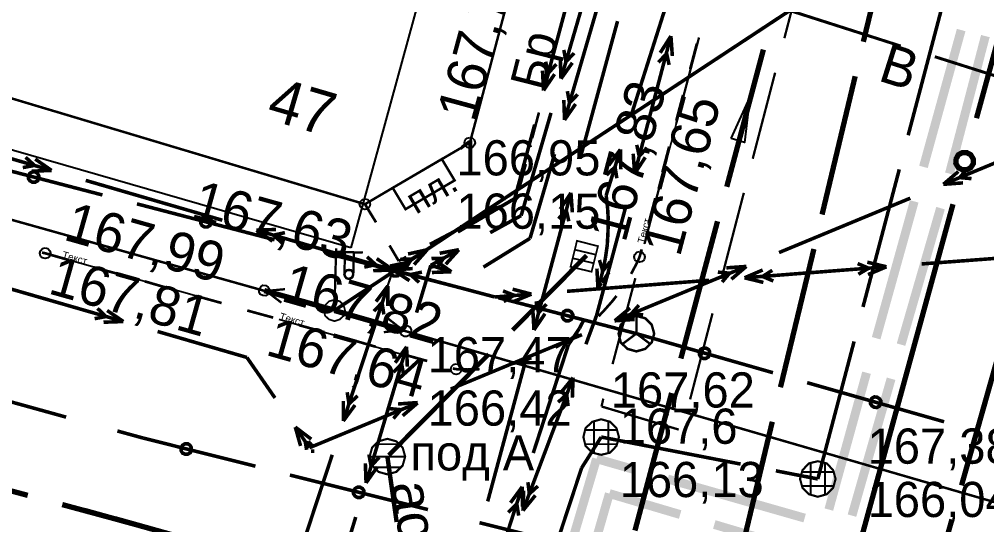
# Model space of a CAD drawing. Extents: x -2634 to -2115, y -2142 to -1393.
# Drawn here: x -2234.36 to -2207.16, y -1581.53 to -1567.32 of the extents above; entities that cross this region are included whole.
import ezdxf

# ---------------------------------------------------------------- set-up
doc = ezdxf.new("R2010")
doc.units = 0
doc.header["$MEASUREMENT"] = 0
for name, color, linetype in [('500_Дополн-Бордюры__п', 7, 'Continuous'), ('500_Дороги-Проезжие_ч', 7, 'Continuous'), ('500_Линии_-Линии_связ', 7, 'Continuous'), ('500_Линии_-ЛЭП_кабель', 7, 'Continuous'), ('500_Линии_-ЛЭП_провод', 7, 'Continuous'), ('500_Линии_-Смотровые_', 7, 'Continuous'), ('500_Линии_-Фонари_час', 7, 'Continuous'), ('500_Линии_-Электрокаб', 7, 'Continuous'), ('500_Объект-Опоры', 7, 'Continuous'), ('500_Рельеф-Высотные_о', 7, 'Continuous'), ('500_Строен-Дополнения', 7, 'Continuous'), ('500_Строен-Здания', 7, 'Continuous'), ('500_Трубоп-Водопровод', 7, 'Continuous'), ('500_Трубоп-Газопровод', 7, 'Continuous'), ('500_Трубоп-Канализаци', 7, 'Continuous'), ('500_Трубоп-Смотровые_', 7, 'Continuous'), ('500_Трубоп-Сооружения', 7, 'Continuous'), ('500_Трубоп-Теплосети', 7, 'Continuous'), ('Красные_ли-Красные_ли', 7, 'Continuous'), ('Красные_ли-Оси_улиц_к', 7, 'Continuous')]:
    doc.layers.add(name, color=color, linetype=linetype)
doc.styles.add('TARIAL', font='Arial')

msp = doc.modelspace()

# ---------------------------------------------------------------- linework, layer by layer
at = {"layer": '500_Дополн-Бордюры__п', "color": 1, "const_width": 0.075}
for points in [[(-2219.01, -1567.03), (-2219.2, -1567.76)], [(-2215.5, -1568.72), (-2215.31, -1568)], [(-2219.38, -1568.48), (-2219.57, -1569.21)], [(-2215.89, -1570.17), (-2215.7, -1569.45)], [(-2219.75, -1569.94), (-2219.94, -1570.66)], [(-2216.28, -1571.62), (-2216.09, -1570.9)], [(-2220.12, -1571.39), (-2220.31, -1572.12)], [(-2224.33, -1573.03), (-2224.64, -1572.52)], [(-2224.64, -1572.52), (-2224.46, -1572.82)], [(-2220.84, -1572.57), (-2221.5, -1572.93)], [(-2216.67, -1573.07), (-2216.48, -1572.35)], [(-2222.16, -1573.29), (-2222.82, -1573.64)], [(-2233.72, -1573.88), (-2233.63, -1573.9)], [(-2233.63, -1573.9), (-2233, -1574.08)], [(-2223.69, -1574.12), (-2223.95, -1573.68)], [(-2216.92, -1574), (-2216.86, -1573.79)], [(-2223.48, -1574), (-2223.69, -1574.12)], [(-2217.12, -1574.41), (-2216.97, -1574.12)], [(-2216.97, -1574.12), (-2216.92, -1574)], [(-2232.28, -1574.29), (-2231.55, -1574.49)], [(-2217.16, -1574.48), (-2217.12, -1574.41)], [(-2230.83, -1574.69), (-2230.11, -1574.9)], [(-2229.39, -1575.1), (-2228.67, -1575.3)], [(-2217.9, -1575.49), (-2217.68, -1575.24)], [(-2217.68, -1575.24), (-2217.57, -1575.1)], [(-2227.95, -1575.51), (-2227.22, -1575.71)], [(-2218.07, -1575.67), (-2217.9, -1575.49)], [(-2226.5, -1575.92), (-2225.78, -1576.12)], [(-2225.06, -1576.32), (-2224.34, -1576.53)], [(-2219.2, -1576.51), (-2218.91, -1576.34)], [(-2218.91, -1576.34), (-2218.64, -1576.15)], [(-2219.28, -1576.55), (-2219.2, -1576.51)], [(-2223.61, -1576.73), (-2222.89, -1576.93)], [(-2220.43, -1577), (-2220.11, -1576.91)], [(-2220.11, -1576.91), (-2219.96, -1576.85)], [(-2222.17, -1577.14), (-2222.08, -1577.16)], [(-2222.08, -1577.16), (-2221.75, -1577.17)], [(-2221.75, -1577.17), (-2221.42, -1577.16)], [(-2220.68, -1577.06), (-2220.43, -1577)]]:
    msp.add_lwpolyline(points, dxfattribs=at)
at = {"layer": '500_Линии_-Линии_связ', "color": 6}
msp.add_line((-2225.5, -1575.51), (-2195.76, -1584.15), dxfattribs=at)
msp.add_lwpolyline([(-2259, -1566.09), (-2225.5, -1575.51)], dxfattribs=at)
at = {"layer": '500_Линии_-Линии_связ', "color": 0}
for points, const_width in [([(-2232.02, -1572.26), (-2235.89, -1571.25)], 0.1), ([(-2227.18, -1573.52), (-2231.05, -1572.51)], 0.1), ([(-2221.85, -1574.9), (-2225.72, -1573.9)], 0.1), ([(-2225.54, -1575.49), (-2227.47, -1574.95)], 0.15), ([(-2217.01, -1576.16), (-2220.89, -1575.15)], 0.1), ([(-2225.5, -1575.51), (-2223.58, -1576.06)], 0.15), ([(-2217.01, -1576.16), (-2213.17, -1577.26)], 0.1), ([(-2236.9, -1577.44), (-2233.04, -1578.51)], 0.1), ([(-2212.21, -1577.54), (-2208.36, -1578.64)], 0.1), ([(-2231.6, -1578.9), (-2230.87, -1579.1)], 0.1), ([(-2230.87, -1579.1), (-2227.72, -1579.89)], 0.1), ([(-2226.75, -1580.14), (-2222.87, -1581.11)], 0.1), ([(-2221.42, -1581.48), (-2217.54, -1582.45)], 0.1)]:
    msp.add_lwpolyline(points, dxfattribs=dict(at, const_width=const_width))
at = {"layer": '500_Линии_-Линии_связ', "color": 0, "const_width": 0.1}
for points in [[(-2233.99, -1571.9), (-2234.06, -1571.86), (-2234.1, -1571.8), (-2234.1, -1571.72), (-2234.06, -1571.65), (-2233.99, -1571.61), (-2233.91, -1571.61), (-2233.85, -1571.65), (-2233.81, -1571.72), (-2233.81, -1571.79), (-2233.84, -1571.86), (-2233.91, -1571.9)], [(-2229.15, -1573.16), (-2229.22, -1573.12), (-2229.26, -1573.05), (-2229.26, -1572.98), (-2229.22, -1572.91), (-2229.15, -1572.87), (-2229.07, -1572.87), (-2229.01, -1572.91), (-2228.97, -1572.97), (-2228.97, -1573.05), (-2229, -1573.12), (-2229.07, -1573.16)], [(-2223.83, -1574.54), (-2223.89, -1574.51), (-2223.93, -1574.44), (-2223.93, -1574.36), (-2223.9, -1574.29), (-2223.83, -1574.25), (-2223.75, -1574.25), (-2223.68, -1574.29), (-2223.64, -1574.36), (-2223.64, -1574.44), (-2223.68, -1574.5), (-2223.75, -1574.54)], [(-2218.99, -1575.8), (-2219.05, -1575.76), (-2219.09, -1575.7), (-2219.09, -1575.62), (-2219.06, -1575.55), (-2218.99, -1575.51), (-2218.91, -1575.51), (-2218.84, -1575.55), (-2218.8, -1575.62), (-2218.8, -1575.69), (-2218.84, -1575.76), (-2218.91, -1575.8)], [(-2215.05, -1576.57), (-2214.98, -1576.61), (-2214.95, -1576.67), (-2214.95, -1576.75), (-2214.99, -1576.82), (-2215.06, -1576.86), (-2215.13, -1576.86), (-2215.2, -1576.82), (-2215.24, -1576.75), (-2215.24, -1576.67), (-2215.2, -1576.6), (-2215.13, -1576.57)], [(-2210.24, -1577.95), (-2210.18, -1577.99), (-2210.14, -1578.05), (-2210.14, -1578.13), (-2210.18, -1578.2), (-2210.25, -1578.24), (-2210.33, -1578.23), (-2210.39, -1578.19), (-2210.43, -1578.13), (-2210.43, -1578.05), (-2210.39, -1577.98), (-2210.32, -1577.94)], [(-2229.62, -1579.26), (-2229.56, -1579.3), (-2229.52, -1579.37), (-2229.52, -1579.44), (-2229.55, -1579.51), (-2229.62, -1579.55), (-2229.7, -1579.55), (-2229.77, -1579.52), (-2229.81, -1579.45), (-2229.81, -1579.37), (-2229.77, -1579.3), (-2229.7, -1579.26)], [(-2224.78, -1580.48), (-2224.71, -1580.52), (-2224.67, -1580.58), (-2224.67, -1580.66), (-2224.7, -1580.73), (-2224.77, -1580.77), (-2224.85, -1580.77), (-2224.92, -1580.73), (-2224.96, -1580.67), (-2224.96, -1580.59), (-2224.92, -1580.52), (-2224.85, -1580.48)]]:
    msp.add_lwpolyline(points, close=True, dxfattribs=at)
at = {"layer": '500_Линии_-Линии_связ', "color": 0}
for points in [[(-2227.51, -1575.09), (-2227.58, -1575.06), (-2227.61, -1574.99), (-2227.61, -1574.91), (-2227.57, -1574.84), (-2227.51, -1574.8), (-2227.43, -1574.81), (-2227.36, -1574.85), (-2227.32, -1574.91), (-2227.32, -1574.99), (-2227.36, -1575.06), (-2227.43, -1575.1)], [(-2223.45, -1575.93), (-2223.38, -1575.97), (-2223.34, -1576.05), (-2223.35, -1576.13), (-2223.39, -1576.2), (-2223.46, -1576.24), (-2223.54, -1576.24), (-2223.6, -1576.2), (-2223.64, -1576.13), (-2223.64, -1576.05), (-2223.59, -1575.97), (-2223.52, -1575.93)]]:
    msp.add_lwpolyline(points, close=True, dxfattribs=at)
at = {"layer": '500_Линии_-ЛЭП_кабель', "color": 2, "const_width": 0.1}
msp.add_lwpolyline([(-2225.5, -1575.51), (-2196.19, -1556.19)], dxfattribs=at)
at = {"layer": '500_Линии_-ЛЭП_кабель', "color": 0, "const_width": 0.06}
for points in [[(-2225.5, -1575.51), (-2223.41, -1574.13)], [(-2223.94, -1574.24), (-2223.41, -1574.13)], [(-2223.72, -1574.57), (-2223.41, -1574.13)]]:
    msp.add_lwpolyline(points, dxfattribs=at)
at = {"layer": '500_Линии_-ЛЭП_провод', "color": 253, "const_width": 0.07}
for points in [[(-2225.5, -1575.51), (-2259, -1566.09)], [(-2225.5, -1575.51), (-2195.76, -1584.15)]]:
    msp.add_lwpolyline(points, dxfattribs=at)
at = {"layer": '500_Линии_-ЛЭП_провод', "color": 0, "const_width": 0.065}
for points in [[(-2226.89, -1574.91), (-2227.42, -1574.96)], [(-2225.5, -1575.51), (-2227.42, -1574.96)], [(-2226.99, -1575.29), (-2227.42, -1574.96)], [(-2225.5, -1575.51), (-2223.58, -1576.06)], [(-2224, -1575.73), (-2223.58, -1576.06)], [(-2224.11, -1576.12), (-2223.58, -1576.06)]]:
    msp.add_lwpolyline(points, dxfattribs=at)
at = {"layer": '500_Линии_-Смотровые_', "color": 0, "const_width": 0.07}
for points in [[(-2217.01, -1575.66), (-2216.76, -1575.73), (-2216.58, -1575.91), (-2216.51, -1576.16), (-2216.58, -1576.41), (-2216.76, -1576.59), (-2217.01, -1576.66), (-2217.26, -1576.59), (-2217.45, -1576.41), (-2217.51, -1576.16), (-2217.45, -1575.91), (-2217.26, -1575.73)], [(-2217.01, -1576.11), (-2217.01, -1576.11), (-2217.01, -1576.11), (-2217.01, -1576.11), (-2217.01, -1576.11), (-2217.01, -1576.11), (-2217.01, -1576.11), (-2217.01, -1576.11), (-2217.01, -1576.11), (-2217.01, -1576.11), (-2217.01, -1576.11), (-2217.01, -1576.11)]]:
    msp.add_lwpolyline(points, close=True, dxfattribs=at)
at = {"layer": '500_Линии_-Смотровые_', "color": 0, "const_width": 0.065}
for points in [[(-2217.01, -1575.66), (-2217.01, -1576.16)], [(-2217.41, -1576.46), (-2217.01, -1576.16)], [(-2217.01, -1576.16), (-2216.61, -1576.46)]]:
    msp.add_lwpolyline(points, dxfattribs=at)
at = {"layer": '500_Линии_-Фонари_час', "color": 0, "const_width": 0.065}
for points in [[(-2225.5, -1575.51), (-2225.45, -1573.76)], [(-2224.7, -1573.88), (-2225.45, -1573.86)], [(-2225.22, -1574.51), (-2225.2, -1573.86)], [(-2224.97, -1574.52), (-2224.95, -1573.87)], [(-2225.22, -1574.49), (-2225.21, -1574.36)], [(-2225.22, -1574.46), (-2225.22, -1574.46)], [(-2224.97, -1574.49), (-2224.96, -1574.37)], [(-2224.97, -1574.49), (-2224.96, -1574.37)]]:
    msp.add_lwpolyline(points, dxfattribs=at)
at = {"layer": '500_Линии_-Фонари_час', "color": 0, "const_width": 0.07}
msp.add_lwpolyline([(-2225.22, -1574.49), (-2225.2, -1574.43), (-2225.15, -1574.38), (-2225.09, -1574.37), (-2225.03, -1574.38), (-2224.98, -1574.43), (-2224.97, -1574.49), (-2224.99, -1574.56), (-2225.03, -1574.6), (-2225.1, -1574.62), (-2225.16, -1574.6), (-2225.2, -1574.55)], close=True, dxfattribs=at)
at = {"layer": '500_Линии_-Электрокаб', "color": 12, "const_width": 0.1}
for points in [[(-2218.58, -1565.45), (-2219.62, -1569.32)], [(-2218.16, -1565.66), (-2219.13, -1568.99)], [(-2217.91, -1566.31), (-2219.03, -1570.15)], [(-2215.95, -1566.22), (-2217.16, -1570.03)], [(-2217.54, -1567.37), (-2218.59, -1571.23)], [(-2217.06, -1571.66), (-2216.04, -1567.79)], [(-2216.34, -1568.26), (-2216.04, -1567.79)], [(-2216, -1568.35), (-2216.04, -1567.79)], [(-2219.05, -1568.18), (-2218.99, -1568.51)], [(-2219.56, -1568.51), (-2219.49, -1568.84)], [(-2219.15, -1568.43), (-2219.13, -1568.99)], [(-2218.76, -1568.27), (-2218.99, -1568.51)], [(-2216.39, -1568.53), (-2216.16, -1568.28)], [(-2216.09, -1568.6), (-2216.16, -1568.28)], [(-2219.65, -1568.76), (-2219.62, -1569.32)], [(-2219.26, -1568.58), (-2219.49, -1568.84)], [(-2218.81, -1568.54), (-2219.13, -1568.99)], [(-2219.31, -1568.86), (-2219.62, -1569.32)], [(-2219.05, -1569.59), (-2219.03, -1570.15)], [(-2218.95, -1569.34), (-2218.89, -1569.67)], [(-2218.66, -1569.43), (-2218.89, -1569.67)], [(-2218.72, -1569.7), (-2219.03, -1570.15)], [(-2219.41, -1569.95), (-2220.25, -1572.84)], [(-2219.87, -1570.28), (-2220.43, -1572.36)], [(-2233.45, -1571.57), (-2237.29, -1570.45)], [(-2204.69, -1570.43), (-2208.38, -1571.96)], [(-2216.93, -1571.17), (-2217, -1570.85)], [(-2216.93, -1571.17), (-2216.71, -1570.93)], [(-2233.94, -1571.42), (-2234.18, -1571.2)], [(-2219.31, -1571.11), (-2220, -1573.48)], [(-2217.46, -1570.98), (-2217.86, -1572.27)], [(-2217.46, -1570.98), (-2217.79, -1571.43)], [(-2217.46, -1570.98), (-2217.45, -1571.54)], [(-2217.06, -1571.66), (-2217.1, -1571.1)], [(-2217.06, -1571.66), (-2216.76, -1571.2)], [(-2233.94, -1571.43), (-2234.26, -1571.49)], [(-2233.45, -1571.57), (-2233.91, -1571.25)], [(-2217.61, -1571.47), (-2217.85, -1571.7)], [(-2217.61, -1571.47), (-2217.56, -1571.79)], [(-2233.45, -1571.57), (-2234.01, -1571.59)], [(-2207.96, -1571.6), (-2208.38, -1571.96)], [(-2207.71, -1571.52), (-2207.92, -1571.77)], [(-2207.59, -1571.8), (-2207.92, -1571.77)], [(-2228.65, -1572.97), (-2232.49, -1571.85)], [(-2207.83, -1571.92), (-2208.38, -1571.96)], [(-2218.85, -1572.2), (-2219.89, -1576.06)], [(-2218.85, -1572.2), (-2219.15, -1572.66)], [(-2218.85, -1572.2), (-2218.81, -1572.75)], [(-2217.86, -1572.27), (-2217.82, -1572.62)], [(-2220.43, -1572.36), (-2222.03, -1573.3)], [(-2209.31, -1572.35), (-2213, -1573.88)], [(-2220.25, -1572.84), (-2221.12, -1573.32)], [(-2218.98, -1572.68), (-2219.2, -1572.93)], [(-2218.98, -1572.69), (-2218.91, -1573)], [(-2218.13, -1575.65), (-2217.32, -1572.63)], [(-2217.82, -1572.62), (-2217.8, -1572.97)], [(-2217.8, -1572.97), (-2217.81, -1573.33)], [(-2227.14, -1573.23), (-2227.69, -1573.25)], [(-2223.85, -1574.37), (-2227.69, -1573.25)], [(-2227.24, -1573.56), (-2227.69, -1573.25)], [(-2226.89, -1573.32), (-2227.21, -1573.39)], [(-2226.97, -1573.61), (-2227.21, -1573.39)], [(-2217.81, -1573.33), (-2217.83, -1573.68)], [(-2220, -1573.48), (-2221.31, -1574.29)], [(-2222.89, -1573.8), (-2223.85, -1574.37)], [(-2222.89, -1573.8), (-2223.43, -1573.92)], [(-2222.89, -1573.8), (-2223.26, -1574.22)], [(-2222, -1573.8), (-2222.79, -1574.24)], [(-2222, -1573.8), (-2222.54, -1573.9)], [(-2222, -1573.8), (-2222.37, -1574.21)], [(-2217.83, -1573.68), (-2217.88, -1574.03)], [(-2208.99, -1574.2), (-2205, -1573.9)], [(-2224.34, -1574.22), (-2224.66, -1574.29)], [(-2224.34, -1574.22), (-2224.58, -1574)], [(-2223.85, -1574.37), (-2224.31, -1574.05)], [(-2223.33, -1574.06), (-2223.65, -1574.07)], [(-2223.33, -1574.06), (-2223.5, -1574.33)], [(-2222.69, -1574.27), (-2222.78, -1574.19)], [(-2222.44, -1574.04), (-2222.77, -1574.05)], [(-2222.21, -1574.42), (-2222.66, -1574.1)], [(-2222.44, -1574.05), (-2222.62, -1574.32)], [(-2218.05, -1574.09), (-2217.96, -1574.38)], [(-2217.88, -1574.03), (-2217.95, -1574.38)], [(-2217.75, -1574.14), (-2217.94, -1574.38)], [(-2210.79, -1574.19), (-2210.48, -1574.32)], [(-2210.52, -1574.15), (-2209.98, -1574.28)], [(-2223.85, -1574.37), (-2224.41, -1574.39)], [(-2223.85, -1574.37), (-2223.3, -1574.33)], [(-2223.85, -1574.37), (-2220.99, -1575.13)], [(-2223.85, -1574.37), (-2223.39, -1574.67)], [(-2223.36, -1574.5), (-2223.04, -1574.43)], [(-2223.19, -1575.57), (-2222.79, -1574.24)], [(-2222.69, -1574.27), (-2222.81, -1574.29)], [(-2222.21, -1574.42), (-2222.79, -1574.24)], [(-2222.21, -1574.42), (-2222.76, -1574.44)], [(-2218.12, -1574.33), (-2218.1, -1574.71)], [(-2218.12, -1574.34), (-2218.12, -1574.34)], [(-2217.95, -1574.38), (-2218.04, -1574.72)], [(-2217.78, -1574.43), (-2217.98, -1574.73)], [(-2217.96, -1574.37), (-2217.96, -1574.41)], [(-2217.94, -1574.38), (-2217.96, -1574.41)], [(-2213.92, -1574.27), (-2217.62, -1575.8)], [(-2214.39, -1574.46), (-2214.72, -1574.43)], [(-2214.39, -1574.46), (-2214.6, -1574.71)], [(-2213.92, -1574.27), (-2214.48, -1574.31)], [(-2213.92, -1574.27), (-2214.34, -1574.63)], [(-2213.97, -1574.59), (-2209.98, -1574.28)], [(-2213.97, -1574.59), (-2213.46, -1574.37)], [(-2213.46, -1574.55), (-2213.19, -1574.38)], [(-2210.77, -1574.49), (-2210.48, -1574.32)], [(-2210.5, -1574.5), (-2209.98, -1574.28)], [(-2231.43, -1575.82), (-2235.27, -1574.71)], [(-2223.36, -1574.5), (-2223.12, -1574.72)], [(-2218.96, -1574.97), (-2214.97, -1574.66)], [(-2218.1, -1574.7), (-2218.1, -1574.89)], [(-2218.04, -1574.72), (-2218.1, -1574.89)], [(-2217.99, -1574.74), (-2218.1, -1574.89)], [(-2213.97, -1574.59), (-2213.44, -1574.72)], [(-2213.47, -1574.55), (-2213.16, -1574.68)], [(-2225.25, -1578.62), (-2224, -1574.82)], [(-2224.33, -1575.26), (-2224, -1574.82)], [(-2224, -1575.38), (-2224, -1574.82)], [(-2220.76, -1574.96), (-2220.45, -1575.08)], [(-2220.49, -1574.91), (-2219.96, -1575.05)], [(-2224.39, -1575.53), (-2224.16, -1575.29)], [(-2224.11, -1575.62), (-2224.16, -1575.29)], [(-2220.99, -1575.13), (-2219.96, -1575.05)], [(-2220.74, -1575.26), (-2220.45, -1575.08)], [(-2220.47, -1575.26), (-2219.96, -1575.05)], [(-2219.83, -1575.25), (-2219.76, -1575.58)], [(-2231.92, -1575.68), (-2232.16, -1575.45)], [(-2231.43, -1575.82), (-2231.89, -1575.51)], [(-2219.92, -1575.5), (-2219.89, -1576.06)], [(-2219.54, -1575.33), (-2219.76, -1575.58)], [(-2217.19, -1575.44), (-2217.62, -1575.8)], [(-2216.94, -1575.36), (-2217.16, -1575.61)], [(-2231.92, -1575.68), (-2232.24, -1575.74)], [(-2231.43, -1575.82), (-2231.99, -1575.84)], [(-2219.58, -1575.6), (-2219.89, -1576.06)], [(-2218.5, -1575.8), (-2218.61, -1576.01)], [(-2218.43, -1576.46), (-2218.13, -1575.65)], [(-2217.06, -1575.76), (-2217.62, -1575.8)], [(-2216.82, -1575.63), (-2217.16, -1575.61)], [(-2227.96, -1576.83), (-2230.47, -1576.1)], [(-2218.61, -1576.01), (-2218.81, -1576.31)], [(-2218.54, -1576.19), (-2222.23, -1577.72)], [(-2218.81, -1576.31), (-2218.92, -1576.47)], [(-2224.53, -1580.1), (-2223.47, -1576.53)], [(-2223.79, -1576.98), (-2223.47, -1576.53)], [(-2223.45, -1577.09), (-2223.47, -1576.53)], [(-2218.92, -1576.47), (-2219.91, -1579.52)], [(-2227.17, -1577.97), (-2227.96, -1576.83)], [(-2223.84, -1577.25), (-2223.61, -1577.01)], [(-2223.55, -1577.34), (-2223.61, -1577.01)], [(-2220.15, -1577.02), (-2221.19, -1580.88)], [(-2220.2, -1581.14), (-2218.79, -1577.4)], [(-2219.14, -1577.83), (-2218.79, -1577.4)], [(-2218.81, -1577.96), (-2218.79, -1577.4)], [(-2225.09, -1578.13), (-2225.14, -1577.81)], [(-2225.09, -1578.14), (-2224.85, -1577.91)], [(-2219.21, -1578.09), (-2218.97, -1577.87)], [(-2218.93, -1578.2), (-2218.97, -1577.87)], [(-2223.16, -1578.11), (-2226.2, -1579.37)], [(-2225.25, -1578.62), (-2225.25, -1578.06)], [(-2225.25, -1578.62), (-2224.92, -1578.17)], [(-2223.63, -1578.3), (-2223.95, -1578.27)], [(-2223.63, -1578.3), (-2223.84, -1578.55)], [(-2223.16, -1578.1), (-2223.71, -1578.14)], [(-2223.16, -1578.11), (-2223.58, -1578.47)], [(-2226.2, -1579.37), (-2226.6, -1578.79)], [(-2226.45, -1579.32), (-2226.6, -1578.79)], [(-2226.15, -1579.13), (-2226.6, -1578.79)], [(-2226.28, -1579.43), (-2226.32, -1579.2)], [(-2226.11, -1579.31), (-2226.32, -1579.2)], [(-2226.17, -1579.19), (-2226.24, -1579.27)], [(-2226.81, -1583.37), (-2225.56, -1579.57)], [(-2226.06, -1579.47), (-2226.16, -1579.47)], [(-2224.47, -1579.88), (-2224.53, -1579.56)], [(-2224.46, -1579.88), (-2224.24, -1579.64)], [(-2224.62, -1580.08), (-2224.63, -1579.81)], [(-2224.45, -1580.13), (-2224.29, -1579.91)], [(-2224.61, -1580.36), (-2224.62, -1580.08)], [(-2224.61, -1580.36), (-2224.53, -1580.1)], [(-2224.61, -1580.36), (-2224.45, -1580.13)], [(-2220.22, -1580.47), (-2221.45, -1584.28)], [(-2220.22, -1580.47), (-2220.55, -1580.92)], [(-2220.22, -1580.47), (-2220.21, -1581.03)], [(-2220.02, -1580.66), (-2220.06, -1580.34)], [(-2220.02, -1580.67), (-2219.78, -1580.45)], [(-2220.2, -1581.14), (-2220.18, -1580.58)], [(-2220.2, -1581.14), (-2219.85, -1580.71)], [(-2220.37, -1580.95), (-2220.61, -1581.19)], [(-2220.37, -1580.96), (-2220.32, -1581.28)], [(-2226.06, -1585.15), (-2224.9, -1581.32)]]:
    msp.add_lwpolyline(points, dxfattribs=at)
at = {"layer": '500_Линии_-Электрокаб', "color": 1, "const_width": 0.06}
for points in [[(-2223.85, -1574.37), (-2223.42, -1574.11)], [(-2222.79, -1574.24), (-2222.35, -1574)], [(-2223.85, -1574.37), (-2224.01, -1574.84)], [(-2222.79, -1574.24), (-2222.93, -1574.72)], [(-2222.79, -1574.24), (-2222.31, -1574.39)]]:
    msp.add_lwpolyline(points, dxfattribs=at)
at = {"layer": '500_Объект-Опоры', "color": 1, "const_width": 0.05}
msp.add_lwpolyline([(-2225.5, -1575.21), (-2225.35, -1575.25), (-2225.24, -1575.36), (-2225.2, -1575.51), (-2225.24, -1575.66), (-2225.35, -1575.76), (-2225.5, -1575.81), (-2225.65, -1575.76), (-2225.76, -1575.66), (-2225.8, -1575.51), (-2225.76, -1575.36), (-2225.65, -1575.25)], close=True, dxfattribs=at)
at = {"layer": '500_Рельеф-Высотные_о', "color": 0, "const_width": 0.05}
for points in [[(-2216.79, -1573.64), (-2215.71, -1569.58)], [(-2233.17, -1574.03), (-2229.13, -1575.17)], [(-2227.06, -1575.76), (-2223.02, -1576.91)]]:
    msp.add_lwpolyline(points, dxfattribs=at)
at = {"layer": '500_Рельеф-Высотные_о', "color": 0}
for points in [[(-2221.69, -1570.64), (-2221.62, -1570.66), (-2221.57, -1570.71), (-2221.54, -1570.79), (-2221.57, -1570.86), (-2221.62, -1570.92), (-2221.69, -1570.94), (-2221.77, -1570.92), (-2221.82, -1570.86), (-2221.84, -1570.79), (-2221.82, -1570.71), (-2221.77, -1570.66)], [(-2224.64, -1572.37), (-2224.56, -1572.39), (-2224.51, -1572.44), (-2224.49, -1572.52), (-2224.51, -1572.59), (-2224.56, -1572.65), (-2224.64, -1572.67), (-2224.71, -1572.65), (-2224.77, -1572.59), (-2224.79, -1572.52), (-2224.77, -1572.44), (-2224.71, -1572.39)], [(-2233.63, -1573.75), (-2233.56, -1573.77), (-2233.5, -1573.83), (-2233.48, -1573.9), (-2233.5, -1573.98), (-2233.56, -1574.03), (-2233.63, -1574.05), (-2233.71, -1574.03), (-2233.76, -1573.98), (-2233.78, -1573.9), (-2233.76, -1573.83), (-2233.71, -1573.77)], [(-2216.92, -1573.85), (-2216.85, -1573.87), (-2216.79, -1573.93), (-2216.77, -1574), (-2216.79, -1574.08), (-2216.85, -1574.13), (-2216.92, -1574.15), (-2217, -1574.13), (-2217.05, -1574.08), (-2217.07, -1574), (-2217.05, -1573.93), (-2217, -1573.87)], [(-2222.08, -1577.01), (-2222, -1577.03), (-2221.95, -1577.09), (-2221.93, -1577.16), (-2221.95, -1577.24), (-2222, -1577.29), (-2222.08, -1577.31), (-2222.15, -1577.29), (-2222.21, -1577.24), (-2222.23, -1577.16), (-2222.21, -1577.09), (-2222.15, -1577.03)]]:
    msp.add_lwpolyline(points, close=True, dxfattribs=at)
at = {"layer": '500_Строен-Дополнения', "color": 0, "const_width": 0.07}
msp.add_lwpolyline([(-2223.86, -1572.06), (-2222.48, -1571.25), (-2222.12, -1571.85), (-2223.5, -1572.66)], close=True, dxfattribs=at)
at = {"layer": '500_Строен-Здания', "color": 0, "const_width": 0.07}
msp.add_lwpolyline([(-2214.28, -1543.05), (-2215.06, -1545.87), (-2219.14, -1561.19), (-2219.55, -1562.73), (-2219.72, -1563.35), (-2219.83, -1563.77), (-2219.95, -1564.23), (-2221.69, -1570.79), (-2223.86, -1572.06), (-2224.64, -1572.52), (-2238.32, -1568.42), (-2238.63, -1568.33), (-2241.95, -1567.33), (-2243.33, -1566.92), (-2244.3, -1566.63), (-2253.52, -1563.89), (-2253.79, -1563.81), (-2254.12, -1563.71), (-2268.92, -1559.31), (-2261.54, -1531.98)], dxfattribs=at)
at = {"layer": '500_Трубоп-Водопровод', "color": 94}
for points, const_width in [([(-2209.58, -1568.07), (-2213.39, -1566.85)], 0.085), ([(-2204.81, -1569.58), (-2208.62, -1568.37)], 0.085), ([(-2207.87, -1580.43), (-2206.78, -1576.58)], 0.15), ([(-2209.23, -1585.24), (-2208.14, -1581.39)], 0.15)]:
    msp.add_lwpolyline(points, dxfattribs=dict(at, const_width=const_width))
at = {"layer": '500_Трубоп-Газопровод', "color": 5, "const_width": 0.15}
for points in [[(-2237.98, -1579.68), (-2234.12, -1580.71)], [(-2233.15, -1580.97), (-2231.82, -1581.33)], [(-2231.82, -1581.33), (-2232.54, -1581.13)], [(-2231.82, -1581.33), (-2231.09, -1581.53)], [(-2227.81, -1582.45), (-2231.66, -1581.37)]]:
    msp.add_lwpolyline(points, dxfattribs=at)
at = {"layer": '500_Трубоп-Канализаци', "color": 34, "const_width": 0.15}
for points in [[(-2209.79, -1564.48), (-2210.63, -1567.95)], [(-2213.44, -1568.17), (-2214.47, -1572.03)], [(-2210.86, -1568.92), (-2211.79, -1572.81)], [(-2214.73, -1573), (-2215.76, -1576.86)], [(-2212.02, -1573.78), (-2212.96, -1577.67)], [(-2216.02, -1577.83), (-2217.05, -1581.7)], [(-2213.19, -1578.64), (-2214.12, -1582.53)]]:
    msp.add_lwpolyline(points, dxfattribs=at)
at = {"layer": '500_Трубоп-Канализаци', "color": 32}
for points, const_width in [([(-2209.37, -1570.58), (-2208.35, -1566.71)], 0.1), ([(-2210.64, -1575.41), (-2209.62, -1571.54)], 0.1), ([(-2220.49, -1576.06), (-2218.41, -1573.96)], 0.125), ([(-2218.41, -1573.96), (-2218.94, -1574.49)], 0.1), ([(-2211.91, -1580.25), (-2210.89, -1576.38)], 0.1), ([(-2223.97, -1579.58), (-2221.16, -1576.74)], 0.125), ([(-2218.55, -1579.94), (-2218, -1579.07)], 0.1), ([(-2218, -1579.07), (-2218.19, -1579.37)], 0.1), ([(-2218, -1579.07), (-2214.08, -1579.83)], 0.1), ([(-2223.75, -1581.46), (-2224.01, -1579.62)], 0.125), ([(-2224.01, -1579.62), (-2223.9, -1580.36)], 0.1), ([(-2219.2, -1581.91), (-2218.55, -1579.94)], 0.1), ([(-2213.09, -1580.02), (-2211.91, -1580.25)], 0.1), ([(-2211.91, -1580.25), (-2212.25, -1580.18)], 0.1)]:
    msp.add_lwpolyline(points, dxfattribs=dict(at, const_width=const_width))
at = {"layer": '500_Трубоп-Канализаци', "color": 0}
msp.add_lwpolyline([(-2214.35, -1570.67), (-2213.82, -1569.52), (-2213.97, -1570.78)], close=True, dxfattribs=at)
at = {"layer": '500_Трубоп-Смотровые_', "color": 1, "const_width": 0.05}
msp.add_lwpolyline([(-2218.68, -1573.55), (-2218.09, -1573.7), (-2218.27, -1574.42), (-2218.86, -1574.28)], close=True, dxfattribs=at)
for points in [[(-2218.74, -1573.8), (-2218.15, -1573.94)], [(-2218.8, -1574.04), (-2218.21, -1574.18)]]:
    msp.add_lwpolyline(points, dxfattribs=at)
at = {"layer": '500_Трубоп-Смотровые_', "color": 0, "const_width": 0.06}
for points in [[(-2218, -1578.57), (-2217.75, -1578.64), (-2217.57, -1578.82), (-2217.5, -1579.07), (-2217.57, -1579.32), (-2217.75, -1579.51), (-2218, -1579.57), (-2218.25, -1579.51), (-2218.44, -1579.32), (-2218.5, -1579.07), (-2218.44, -1578.82), (-2218.25, -1578.64)], [(-2224.01, -1579.12), (-2223.76, -1579.19), (-2223.58, -1579.37), (-2223.51, -1579.62), (-2223.58, -1579.87), (-2223.76, -1580.05), (-2224.01, -1580.12), (-2224.26, -1580.05), (-2224.44, -1579.87), (-2224.51, -1579.62), (-2224.44, -1579.37), (-2224.26, -1579.19)], [(-2211.91, -1579.75), (-2211.66, -1579.81), (-2211.48, -1580), (-2211.41, -1580.25), (-2211.48, -1580.5), (-2211.66, -1580.68), (-2211.91, -1580.75), (-2212.16, -1580.68), (-2212.34, -1580.5), (-2212.41, -1580.25), (-2212.34, -1580), (-2212.16, -1579.81)]]:
    msp.add_lwpolyline(points, close=True, dxfattribs=at)
at = {"layer": '500_Трубоп-Смотровые_', "color": 0, "const_width": 0.055}
for points in [[(-2218.2, -1579.52), (-2218.2, -1578.62)], [(-2217.8, -1579.52), (-2217.8, -1578.62)], [(-2218.45, -1578.87), (-2217.55, -1578.87)], [(-2224.36, -1579.27), (-2223.66, -1579.27)], [(-2218.45, -1579.27), (-2217.55, -1579.27)], [(-2224.51, -1579.62), (-2223.51, -1579.62)], [(-2212.11, -1580.7), (-2212.11, -1579.8)], [(-2211.71, -1580.7), (-2211.71, -1579.8)], [(-2224.41, -1579.92), (-2223.61, -1579.92)], [(-2212.36, -1580.05), (-2211.46, -1580.05)], [(-2212.36, -1580.45), (-2211.46, -1580.45)]]:
    msp.add_lwpolyline(points, dxfattribs=at)
at = {"layer": '500_Трубоп-Смотровые_', "color": 0}
for points in [[(-2218.3, -1579.02), (-2218.3, -1579.02)], [(-2212.21, -1580.2), (-2212.21, -1580.2)]]:
    msp.add_lwpolyline(points, dxfattribs=at)
at = {"layer": '500_Трубоп-Сооружения', "color": 0, "const_width": 0.065}
for points in [[(-2212.85, -1567.85), (-2212.22, -1565.43)], [(-2215.25, -1567.83), (-2215.89, -1570.25)], [(-2213.74, -1571.24), (-2213.11, -1568.82)], [(-2216.15, -1571.22), (-2216.78, -1573.63)], [(-2214.62, -1574.62), (-2213.99, -1572.2)], [(-2217.04, -1574.6), (-2217.68, -1577.02)], [(-2215.5, -1578.01), (-2214.87, -1575.59)], [(-2217.94, -1577.99), (-2217.99, -1578.21)], [(-2217.99, -1578.21), (-2215.82, -1578.86)]]:
    msp.add_lwpolyline(points, dxfattribs=at)
at = {"layer": '500_Трубоп-Теплосети', "color": 174, "const_width": 0.25}
for points in [[(-2207.88, -1567.62), (-2208.94, -1571.47)], [(-2207.2, -1567.79), (-2208.21, -1571.66)], [(-2208.46, -1572.63), (-2209.57, -1576.47)], [(-2209.2, -1572.44), (-2209.28, -1572.73)], [(-2209.28, -1572.73), (-2210.27, -1576.29)], [(-2210.54, -1577.26), (-2211.6, -1581.11)], [(-2209.85, -1577.43), (-2210.95, -1581.28)], [(-2218.13, -1579.68), (-2218.96, -1582.48)], [(-2217.09, -1579.98), (-2218.13, -1579.68)], [(-2212.28, -1581.35), (-2216.13, -1580.25)], [(-2217.77, -1580.66), (-2218.3, -1582.5)], [(-2215.78, -1581.25), (-2217.77, -1580.66)], [(-2211.32, -1582.57), (-2214.82, -1581.53)]]:
    msp.add_lwpolyline(points, dxfattribs=at)
at = {"layer": 'Красные_ли-Красные_ли', "color": 12}
for p, q in [((-2190.169, -1446.35), (-2225.04, -1573.75)), ((-2225.04, -1573.75), (-2388.99, -1526.42))]:
    msp.add_line(p, q, dxfattribs=at)
at = {"layer": 'Красные_ли-Оси_улиц_к', "color": 12, "const_width": 0.15}
for points in [[(-2201.51, -1548.4), (-2207.45, -1570.1)], [(-2208.11, -1572.52), (-2212.97, -1590.24)]]:
    msp.add_lwpolyline(points, dxfattribs=at)
msp.add_lwpolyline([(-2207.54, -1571.38), (-2207.61, -1571.49), (-2207.72, -1571.55), (-2207.85, -1571.55), (-2207.96, -1571.49), (-2208.03, -1571.37), (-2208.02, -1571.24), (-2207.96, -1571.13), (-2207.85, -1571.07), (-2207.72, -1571.07), (-2207.61, -1571.13), (-2207.54, -1571.25)], close=True, dxfattribs=at)

# ---------------------------------------------------------------- texts
at = {"layer": '500_Дороги-Проезжие_ч', "color": 0}
msp.add_text('Бр', height=0.99, rotation=75.71, dxfattribs=at).set_placement((-2219.61, -1569.36))
at = {"layer": '500_Линии_-Смотровые_', "color": 0}
msp.add_text('167,62', height=0.99, dxfattribs=at).set_placement((-2217.73, -1578.24))
at = {"layer": '500_Рельеф-Высотные_о', "color": 214}
for s, rotation, p in [('167,78', 74.8, (-2221.56, -1570.24)), ('167,83', 75.19, (-2217.32, -1573.63)), ('167,65', 75.19, (-2215.79, -1574.03)), ('167,63', 344.42, (-2229.57, -1572.9)), ('167,99', 344.24, (-2233.15, -1573.51)), ('167,81', 344.24, (-2233.58, -1575.02)), ('167,82', 344.15, (-2227.04, -1575.23)), ('167,64', 344.15, (-2227.47, -1576.75))]:
    msp.add_text(s, height=1.11, rotation=rotation, dxfattribs=at).set_placement(p)
at = {"layer": '500_Рельеф-Высотные_о', "color": 0, "style": 'TARIAL'}
for rotation, p in [(75.19, (-2216.79, -1573.64)), (344.24, (-2233.17, -1574.03)), (344.15, (-2227.06, -1575.76))]:
    msp.add_text('Текст', height=0.2, rotation=rotation, dxfattribs=at).set_placement(p)
at = {"layer": '500_Строен-Дополнения', "color": 0, "style": 'TARIAL'}
msp.add_text('пл. ', height=0.74, rotation=30.52, dxfattribs=at).set_placement((-2223.21, -1572.82))
at = {"layer": '500_Строен-Здания', "color": 214}
msp.add_text('47', height=1.23, rotation=343.63, dxfattribs=at).set_placement((-2227.45, -1570.11))
at = {"layer": '500_Трубоп-Водопровод', "color": 94}
msp.add_text('В', height=1.11, rotation=342.43, dxfattribs=at).set_placement((-2210.25, -1569.03))
at = {"layer": '500_Трубоп-Канализаци', "color": 14, "style": 'TARIAL'}
msp.add_text('асб.-цем.  d 300', height=1.11, rotation=278.11, dxfattribs=at).set_placement((-2223.9, -1580.38))
at = {"layer": '500_Трубоп-Смотровые_', "color": 5}
for s, p in [('166,95', (-2222.07, -1571.71)), ('166,15', (-2222.07, -1573.21)), ('167,47', (-2222.88, -1577.25)), ('166,42', (-2222.88, -1578.75)), ('167,6', (-2217.48, -1579.26)), ('под А', (-2223.36, -1580.01)), ('167,38', (-2210.51, -1579.82)), ('166,13', (-2217.48, -1580.76)), ('166,04', (-2210.51, -1581.32))]:
    msp.add_text(s, height=0.99, dxfattribs=at).set_placement(p)

doc.saveas('drawing.dxf')
